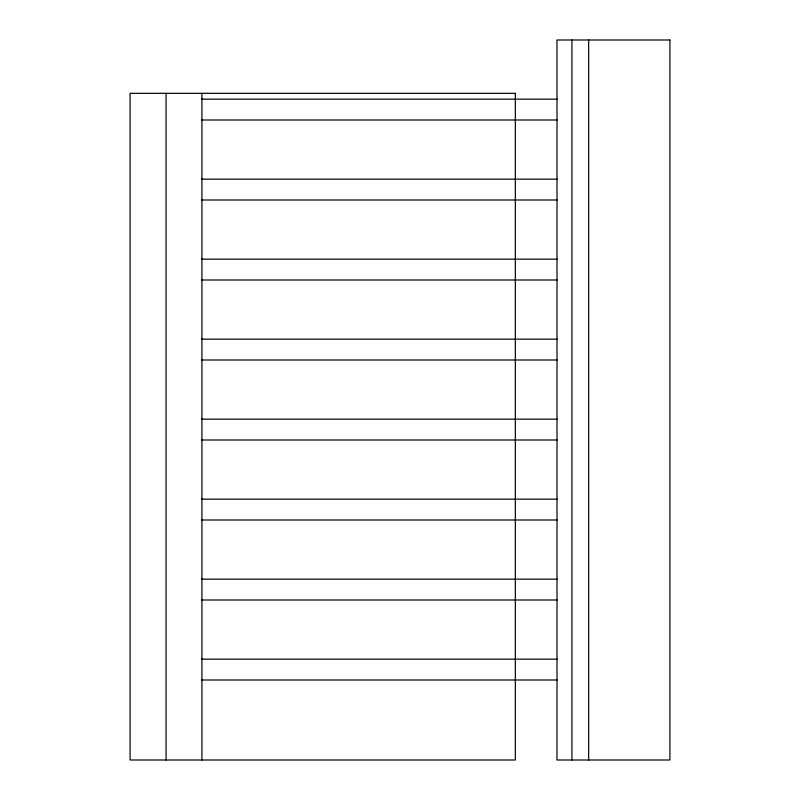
<?xml version="1.0" encoding="UTF-8"?>
<svg xmlns="http://www.w3.org/2000/svg" width="800" height="800" viewBox="0 0 800 800"><rect width="100%" height="100%" fill="white"/><g stroke="black" fill="none" stroke-linecap="round" stroke-linejoin="round"><path stroke-width="1.2" d="M201.77 99.17L557 99.17M201.77 120L557 120M201.77 179.17L557 179.17M201.77 200L557 200M201.77 259.17L557 259.17M201.77 280L557 280M201.77 339.17L557 339.17M201.77 360L557 360M201.77 419.17L557 419.17M201.77 440L557 440M201.77 499.17L557 499.17M201.77 520L557 520M201.77 579.17L557 579.17M201.77 600L557 600M201.77 659.17L557 659.17M201.77 680L557 680M588.67 40L588.67 760M571.92 40L571.92 760M201.92 93.33L201.92 760M166.08 93.33L166.08 760M669.92 40L557 40L557 760L669.92 760L669.92 40M515.33 93.33L130.08 93.33L130.08 760L515.33 760L515.33 93.33"/></g></svg>
